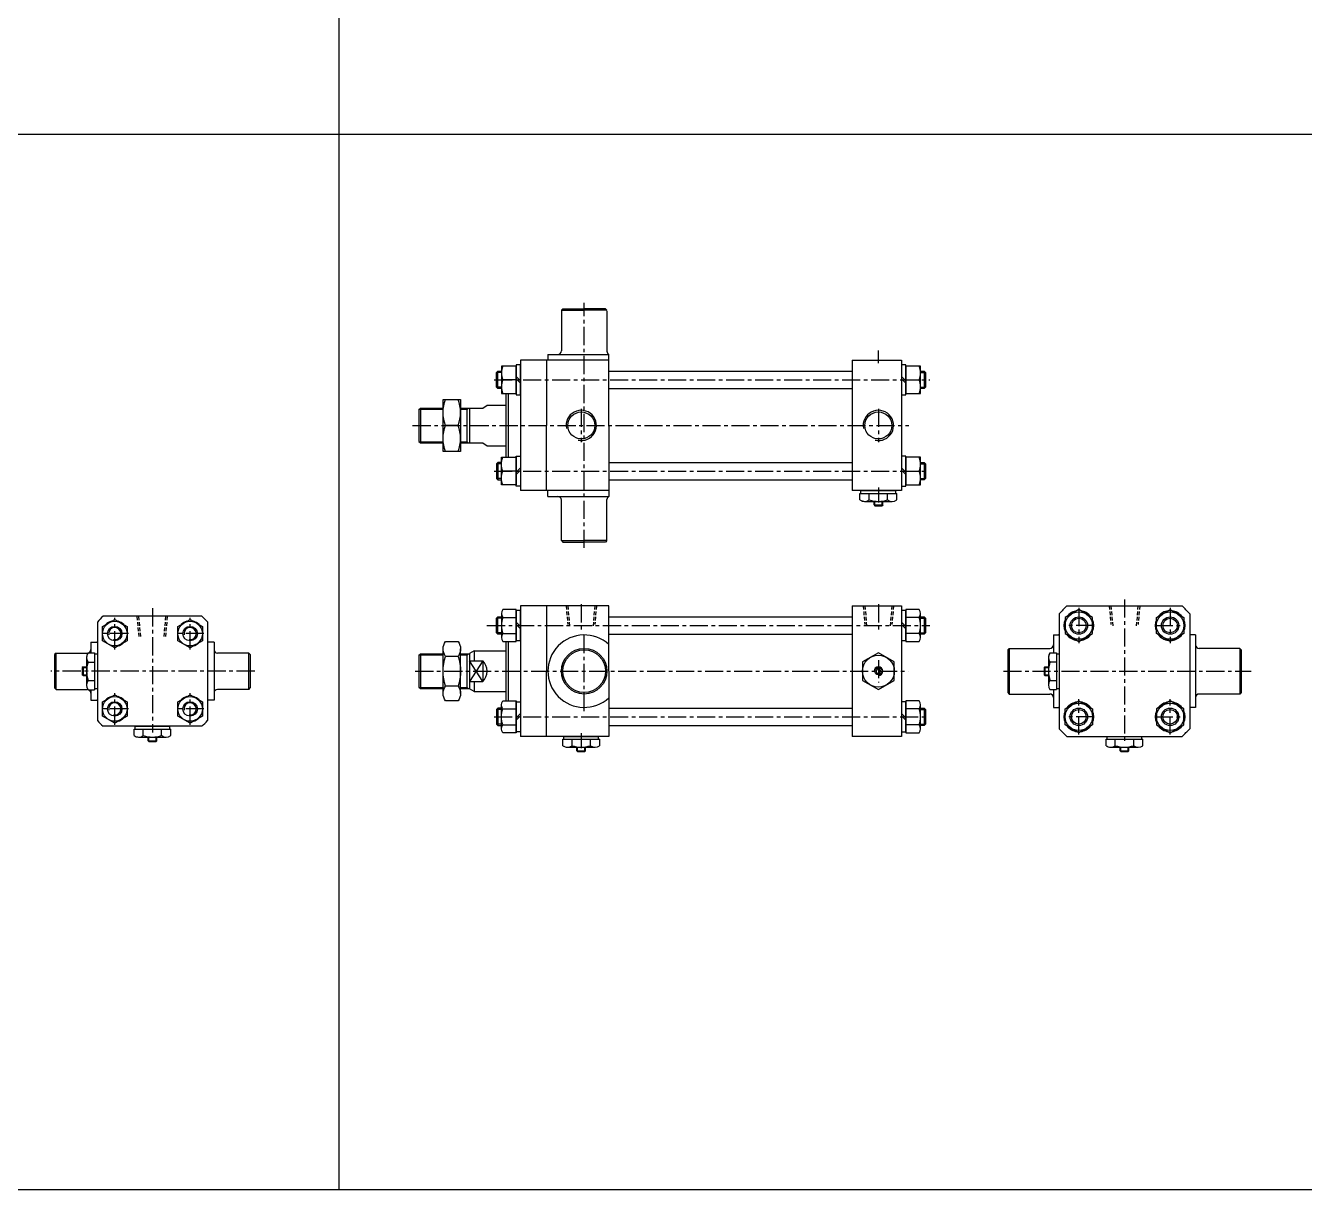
# Model space of a CAD drawing. Extents: x -819 to 4840, y 0 to 3452.
# Drawn here: x 1222 to 2104, y 1846 to 2649 of the extents above; entities that cross this region are included whole.
import ezdxf

# ---------------------------------------------------------------- set-up
doc = ezdxf.new("R2010")
doc.units = 0
doc.header["$LTSCALE"] = 10
doc.header["$MEASUREMENT"] = 0
doc.linetypes.add('CENTER', pattern=[2, 1.25, -0.25, 0.25, -0.25])
doc.linetypes.add('HIDDEN', pattern=[0.375, 0.25, -0.125])
doc.layers.get('0').update_dxf_attribs({"linetype": 'CONTINUOUS'})
doc.layers.get('DEFPOINTS').update_dxf_attribs({"linetype": 'CONTINUOUS'})
for name, color, linetype in [('CENTER', 1, 'CENTER'), ('DIM', 2, 'CONTINUOUS'), ('ML', 7, 'CONTINUOUS'), ('THIN', 3, 'CONTINUOUS')]:
    doc.layers.add(name, color=color, linetype=linetype)

msp = doc.modelspace()

# ---------------------------------------------------------------- linework, layer by layer
for p, q in [((1438, 1845.54), (1438, 3452.3)), ((0, 2573.92), (4840.22, 2573.92)), ((1806.96, 2317.99), (1807.46, 2317.49)), ((1806.96, 2317.99), (1812.96, 2317.99)), ((1807.46, 2317.49), (1812.46, 2317.49)), ((1812.96, 2317.99), (1812.46, 2317.49)), ((1261.18, 2206.21), (1260.68, 2205.71)), ((1261.18, 2206.21), (1261.18, 2200.21)), ((1924.86, 2206.27), (1924.36, 2205.77)), ((1924.86, 2206.27), (1924.86, 2200.27)), ((1260.68, 2205.71), (1260.68, 2200.71)), ((1261.18, 2200.21), (1260.68, 2200.71)), ((1924.36, 2205.77), (1924.36, 2200.77)), ((1924.86, 2200.27), (1924.36, 2200.77)), ((1306.1, 2155.31), (1306.6, 2154.81)), ((1306.1, 2155.31), (1312.1, 2155.31)), ((1306.6, 2154.81), (1311.6, 2154.81)), ((1312.1, 2155.31), (1311.6, 2154.81)), ((1601.96, 2148.37), (1602.46, 2147.87)), ((1601.96, 2148.37), (1607.96, 2148.37)), ((1602.46, 2147.87), (1607.46, 2147.87)), ((1607.96, 2148.37), (1607.46, 2147.87)), ((1976.76, 2148.37), (1977.26, 2147.87)), ((1976.76, 2148.37), (1982.76, 2148.37)), ((1977.26, 2147.87), (1982.26, 2147.87)), ((1982.76, 2148.37), (1982.26, 2147.87)), ((0, 1845.54), (4840.22, 1845.54))]:
    msp.add_line(p, q)
at = {"color": 7, "linetype": 'Continuous'}
for p, q in [((1797.25, 2321.48), (1797.25, 2325.89)), ((1797.25, 2325.89), (1809.96, 2325.89)), ((1797.96, 2327.89), (1821.96, 2327.89)), ((1797.96, 2325.89), (1797.96, 2327.89)), ((1803.61, 2321.48), (1803.61, 2325.89)), ((1809.96, 2325.89), (1822.66, 2325.89)), ((1816.31, 2321.48), (1816.31, 2325.89)), ((1821.96, 2325.89), (1821.96, 2327.89)), ((1822.66, 2321.48), (1822.66, 2325.89)), ((1800.43, 2320.49), (1819.48, 2320.49)), ((1806.96, 2317.99), (1806.96, 2320.49)), ((1812.96, 2317.99), (1812.96, 2320.49)), ((1264.66, 2215.91), (1269.08, 2215.91)), ((1269.08, 2215.91), (1269.08, 2203.21)), ((1269.08, 2215.21), (1271.08, 2215.21)), ((1271.08, 2215.21), (1271.08, 2191.21)), ((1928.34, 2215.97), (1932.76, 2215.97)), ((1932.76, 2215.97), (1932.76, 2203.27)), ((1932.76, 2215.27), (1934.76, 2215.27)), ((1934.76, 2215.27), (1934.76, 2191.27)), ((1261.18, 2206.21), (1263.68, 2206.21)), ((1263.68, 2212.73), (1263.68, 2193.68)), ((1264.66, 2209.56), (1269.08, 2209.56)), ((1924.86, 2206.27), (1927.36, 2206.27)), ((1927.36, 2212.8), (1927.36, 2193.74)), ((1928.34, 2209.62), (1932.76, 2209.62)), ((1261.18, 2200.21), (1263.68, 2200.21)), ((1269.08, 2203.21), (1269.08, 2190.5)), ((1924.86, 2200.27), (1927.36, 2200.27)), ((1932.76, 2203.27), (1932.76, 2190.57)), ((1264.66, 2196.86), (1269.08, 2196.86)), ((1264.66, 2190.5), (1269.08, 2190.5)), ((1269.08, 2191.21), (1271.08, 2191.21)), ((1928.34, 2196.92), (1932.76, 2196.92)), ((1928.34, 2190.57), (1932.76, 2190.57)), ((1932.76, 2191.27), (1934.76, 2191.27)), ((1296.38, 2163.21), (1309.08, 2163.21)), ((1296.4, 2158.79), (1296.4, 2163.21)), ((1296.4, 2163.21), (1309.1, 2163.21)), ((1297.08, 2165.21), (1321.08, 2165.21)), ((1297.08, 2163.21), (1297.08, 2165.21)), ((1302.75, 2158.79), (1302.75, 2163.21)), ((1309.08, 2163.21), (1321.78, 2163.21)), ((1309.1, 2163.21), (1321.8, 2163.21)), ((1315.45, 2158.79), (1315.45, 2163.21)), ((1321.08, 2163.21), (1321.08, 2165.21)), ((1321.8, 2158.79), (1321.8, 2163.21)), ((1299.58, 2157.81), (1318.63, 2157.81)), ((1306.1, 2155.31), (1306.1, 2157.81)), ((1312.1, 2155.31), (1312.1, 2157.81)), ((1592.25, 2151.85), (1592.25, 2156.27)), ((1592.25, 2156.27), (1604.96, 2156.27)), ((1592.96, 2158.27), (1616.96, 2158.27)), ((1592.96, 2156.27), (1592.96, 2158.27)), ((1598.61, 2151.85), (1598.61, 2156.27)), ((1604.96, 2156.27), (1617.66, 2156.27)), ((1611.31, 2151.85), (1611.31, 2156.27)), ((1616.96, 2156.27), (1616.96, 2158.27)), ((1617.66, 2151.85), (1617.66, 2156.27)), ((1967.06, 2151.85), (1967.06, 2156.27)), ((1967.06, 2156.27), (1979.76, 2156.27)), ((1967.76, 2158.27), (1991.76, 2158.27)), ((1967.76, 2156.27), (1967.76, 2158.27)), ((1973.41, 2151.85), (1973.41, 2156.27)), ((1979.76, 2156.27), (1992.46, 2156.27)), ((1986.11, 2151.85), (1986.11, 2156.27)), ((1991.76, 2156.27), (1991.76, 2158.27)), ((1992.46, 2151.85), (1992.46, 2156.27)), ((1595.43, 2150.87), (1614.48, 2150.87)), ((1601.96, 2148.37), (1601.96, 2150.87)), ((1607.96, 2148.37), (1607.96, 2150.87)), ((1970.23, 2150.87), (1989.29, 2150.87)), ((1976.76, 2148.37), (1976.76, 2150.87)), ((1982.76, 2148.37), (1982.76, 2150.87))]:
    msp.add_line(p, q, dxfattribs=at)
for points in [[(1798.96, 2196.92), (1809.96, 2190.57), (1820.96, 2196.92), (1820.96, 2209.62), (1809.96, 2215.97), (1798.96, 2209.62)], [(1809.09, 2204.77), (1808.22, 2203.27), (1809.09, 2201.77), (1810.82, 2201.77), (1811.69, 2203.27), (1810.82, 2204.77)]]:
    msp.add_lwpolyline(points, close=True, dxfattribs=at)
for radius in [11, 2.5]:
    msp.add_circle((1809.96, 2203.27), radius, dxfattribs=at)
for centre, radius, start, end in [((1800.43, 2326.12), 5.62, 235.61575, 270), ((1800.43, 2326.12), 5.62, 235.61575, 304.38425), ((1809.96, 2341.51), 21.02, 252.41205, 270), ((1809.96, 2341.51), 21.02, 270, 287.58795), ((1819.48, 2326.12), 5.62, 235.61575, 304.38425), ((1269.3, 2212.73), 5.62, 145.61575, 180), ((1269.3, 2212.73), 5.62, 145.61575, 214.38425), ((1932.98, 2212.8), 5.62, 145.61575, 180), ((1932.98, 2212.8), 5.62, 145.61575, 214.38425), ((1284.7, 2203.21), 21.02, 162.41205, 180), ((1948.38, 2203.27), 21.02, 162.41205, 180), ((1284.7, 2203.21), 21.02, 180, 197.58795), ((1948.38, 2203.27), 21.02, 180, 197.58795), ((1269.3, 2193.68), 5.62, 145.61575, 214.38425), ((1932.98, 2193.74), 5.62, 145.61575, 214.38425), ((1299.58, 2163.43), 5.62, 235.61575, 270), ((1299.58, 2163.43), 5.62, 235.61575, 304.38425), ((1309.1, 2178.82), 21.02, 252.41205, 270), ((1309.1, 2178.82), 21.02, 270, 287.58795), ((1318.63, 2163.43), 5.62, 235.61575, 304.38425), ((1595.43, 2156.49), 5.62, 235.61575, 270), ((1595.43, 2156.49), 5.62, 235.61575, 304.38425), ((1604.96, 2171.89), 21.02, 252.41205, 270), ((1604.96, 2171.89), 21.02, 270, 287.58795), ((1614.48, 2156.49), 5.62, 235.61575, 304.38425), ((1970.23, 2156.49), 5.62, 235.61575, 270), ((1970.23, 2156.49), 5.62, 235.61575, 304.38425), ((1979.76, 2171.89), 21.02, 252.41205, 270), ((1979.76, 2171.89), 21.02, 270, 287.58795), ((1989.29, 2156.49), 5.62, 235.61575, 304.38425)]:
    msp.add_arc(centre, radius, start, end, dxfattribs=at)
at = {"layer": 'CENTER'}
for p, q in [((1948.26, 2246.94), (1948.26, 2222.6)), ((2011.26, 2246.94), (2011.26, 2222.6)), ((1283.08, 2218.31), (1283.08, 2240.1)), ((1335.08, 2218.31), (1335.08, 2240.1)), ((1958.81, 2234.77), (1937.71, 2234.77)), ((2000.71, 2234.77), (2021.81, 2234.77)), ((1292.53, 2229.21), (1273.63, 2229.21)), ((1344.53, 2229.21), (1325.63, 2229.21)), ((1283.08, 2166.31), (1283.08, 2188.1)), ((1335.08, 2166.31), (1335.08, 2188.1)), ((1948.26, 2159.6), (1948.26, 2183.94)), ((2011.26, 2159.6), (2011.26, 2183.94)), ((1292.53, 2177.21), (1273.63, 2177.21)), ((1344.53, 2177.21), (1325.63, 2177.21)), ((1958.81, 2171.77), (1937.71, 2171.77)), ((2000.71, 2171.77), (2021.81, 2171.77))]:
    msp.add_line(p, q, dxfattribs=at)
at = {"layer": 'DEFPOINTS', "color": 0, "linetype": 'ByBlock'}
msp.add_point((1930.76, 2178.27), dxfattribs=at)
at = {"layer": 'DIM'}
for p, q in [((1807.46, 2317.49), (1807.46, 2320.49)), ((1812.46, 2317.49), (1812.46, 2320.49)), ((1260.68, 2205.71), (1263.68, 2205.71)), ((1260.68, 2200.71), (1263.68, 2200.71)), ((1924.36, 2205.77), (1927.36, 2205.77)), ((1924.36, 2200.77), (1927.36, 2200.77)), ((1306.6, 2154.81), (1306.6, 2157.81)), ((1311.6, 2154.81), (1311.6, 2157.81)), ((1602.46, 2147.87), (1602.46, 2150.87)), ((1607.46, 2147.87), (1607.46, 2150.87)), ((1977.26, 2147.87), (1977.26, 2150.87)), ((1982.26, 2147.87), (1982.26, 2150.87))]:
    msp.add_line(p, q, dxfattribs=at)
msp.add_arc((1809.96, 2203.27), 3, 270, 180, dxfattribs=at)
at = {"layer": 'ML'}
for p, q in [((1591.21, 2452.39), (1592.21, 2453.39)), ((1622.71, 2452.39), (1621.71, 2453.39)), ((1591.21, 2452.39), (1591.21, 2424.39)), ((1591.21, 2452.39), (1606.96, 2452.39)), ((1622.71, 2452.39), (1606.96, 2452.39)), ((1622.71, 2452.06), (1622.71, 2424.06)), ((1562.96, 2417.89), (1562.96, 2327.89)), ((1580.96, 2417.89), (1562.96, 2417.89)), ((1623.96, 2417.89), (1580.96, 2417.89)), ((1580.96, 2417.89), (1580.96, 2372.89)), ((1581.96, 2421.89), (1581.96, 2417.89)), ((1623.96, 2417.89), (1623.96, 2421.89)), ((1623.96, 2372.89), (1623.96, 2417.89)), ((1791.96, 2417.89), (1825.96, 2417.89)), ((1791.96, 2417.89), (1791.96, 2372.89)), ((1825.96, 2417.89), (1825.96, 2327.89)), ((1547.4, 2398.39), (1547.4, 2410.39)), ((1841.51, 2410.39), (1841.51, 2398.39)), ((1559.96, 2404.39), (1550.8, 2404.39)), ((1559.96, 2406.74), (1562.96, 2403.74)), ((1559.96, 2405.04), (1562.96, 2402.04)), ((1828.96, 2403.74), (1825.96, 2406.74)), ((1828.96, 2402.04), (1825.96, 2405.04)), ((1828.96, 2404.39), (1838.11, 2404.39)), ((1552.96, 2394.89), (1552.96, 2350.89)), ((1554.46, 2394.89), (1554.46, 2350.89)), ((1492.96, 2383.89), (1493.96, 2384.89)), ((1492.96, 2383.89), (1492.96, 2361.89)), ((1493.96, 2384.89), (1493.96, 2360.89)), ((1525.96, 2384.89), (1525.96, 2360.89)), ((1527.96, 2384.89), (1527.96, 2360.89)), ((1527.96, 2384.89), (1536.96, 2384.89)), ((1536.96, 2384.89), (1539.96, 2386.89)), ((1520.04, 2372.89), (1511.25, 2372.89)), ((1580.96, 2327.89), (1580.96, 2372.89)), ((1623.96, 2372.89), (1623.96, 2327.89)), ((1791.96, 2372.89), (1791.96, 2327.89)), ((1492.96, 2361.89), (1493.96, 2360.89)), ((1536.96, 2360.89), (1539.96, 2358.89)), ((1547.4, 2347.39), (1547.4, 2335.39)), ((1841.51, 2347.39), (1841.51, 2335.39)), ((1559.96, 2341.39), (1550.8, 2341.39)), ((1559.96, 2340.74), (1562.96, 2343.74)), ((1559.96, 2339.04), (1562.96, 2342.04)), ((1828.96, 2340.74), (1825.96, 2343.74)), ((1828.96, 2339.04), (1825.96, 2342.04)), ((1828.96, 2341.39), (1838.11, 2341.39)), ((1580.96, 2327.89), (1562.96, 2327.89)), ((1623.96, 2327.89), (1580.96, 2327.89)), ((1581.96, 2323.89), (1581.96, 2327.89)), ((1591.21, 2293.39), (1591.21, 2321.39)), ((1622.71, 2293.73), (1622.71, 2321.73)), ((1623.96, 2327.89), (1623.96, 2323.89)), ((1825.96, 2327.89), (1791.96, 2327.89)), ((1591.21, 2293.39), (1606.96, 2293.39)), ((1591.21, 2293.39), (1592.21, 2292.39)), ((1622.71, 2293.39), (1606.96, 2293.39)), ((1622.71, 2293.39), (1621.71, 2292.39)), ((1343.12, 2241.21), (1275.09, 2241.21)), ((1549.96, 2243), (1549.96, 2226.54)), ((1580.96, 2248.27), (1562.96, 2248.27)), ((1562.96, 2248.27), (1562.96, 2158.27)), ((1623.96, 2248.27), (1580.96, 2248.27)), ((1580.96, 2248.27), (1580.96, 2203.27)), ((1623.96, 2203.27), (1623.96, 2248.27)), ((1791.96, 2248.27), (1825.96, 2248.27)), ((1791.96, 2248.27), (1791.96, 2203.27)), ((1825.96, 2248.27), (1825.96, 2158.27)), ((1838.96, 2226.54), (1838.96, 2243)), ((1934.76, 2242.96), (1934.76, 2163.58)), ((1940.07, 2248.27), (2019.45, 2248.27)), ((2024.76, 2242.96), (2024.76, 2163.58)), ((1271.08, 2237.2), (1271.08, 2169.22)), ((1347.08, 2237.25), (1347.08, 2169.17)), ((1547.4, 2228.77), (1547.4, 2240.77)), ((1550.8, 2240.25), (1559.96, 2240.25)), ((1559.96, 2237.12), (1562.96, 2234.12)), ((1559.96, 2235.42), (1562.96, 2232.42)), ((1828.96, 2234.12), (1825.96, 2237.12)), ((1828.96, 2232.42), (1825.96, 2235.42)), ((1838.11, 2240.25), (1828.96, 2240.25)), ((1841.51, 2240.77), (1841.51, 2228.77)), ((1550.8, 2229.29), (1559.96, 2229.29)), ((1552.96, 2223.8), (1552.96, 2182.74)), ((1554.46, 2223.8), (1554.46, 2182.74)), ((1838.11, 2229.29), (1828.96, 2229.29)), ((1930.76, 2228.27), (1930.76, 2221.52)), ((1930.76, 2228.27), (1934.26, 2228.27)), ((2028.76, 2228.27), (2025.26, 2228.27)), ((2028.76, 2228.27), (2028.76, 2178.27)), ((1242.58, 2215.71), (1241.58, 2214.71)), ((1242.58, 2215.71), (1264.08, 2215.71)), ((1242.58, 2190.71), (1242.58, 2215.71)), ((1266.58, 2223.21), (1266.58, 2215.91)), ((1266.58, 2223.21), (1270.58, 2223.21)), ((1351.58, 2223.21), (1347.58, 2223.21)), ((1351.58, 2223.21), (1351.58, 2183.21)), ((1375.58, 2215.71), (1354.08, 2215.71)), ((1375.58, 2190.71), (1375.58, 2215.71)), ((1375.58, 2215.71), (1376.58, 2214.71)), ((1492.96, 2214.27), (1493.96, 2215.27)), ((1493.96, 2215.27), (1493.96, 2191.27)), ((1509.64, 2187.9), (1509.64, 2218.64)), ((1521.64, 2187.9), (1521.64, 2218.64)), ((1525.96, 2215.27), (1525.96, 2191.27)), ((1530.96, 2217.27), (1527.96, 2215.54)), ((1527.96, 2215.54), (1527.96, 2191)), ((1530.96, 2217.27), (1530.96, 2210.48)), ((1900.26, 2219.02), (1899.26, 2218.02)), ((1899.26, 2218.02), (1899.26, 2188.52)), ((1900.26, 2219.02), (1928.26, 2219.02)), ((1900.26, 2219.02), (1900.26, 2187.52)), ((1930.76, 2221.52), (1930.76, 2215.97)), ((2059.26, 2219.02), (2031.26, 2219.02)), ((2059.26, 2219.02), (2059.26, 2187.52)), ((2059.26, 2219.02), (2060.26, 2218.02)), ((2060.26, 2218.02), (2060.26, 2188.52)), ((1241.58, 2214.71), (1241.58, 2191.71)), ((1376.58, 2214.71), (1376.58, 2191.71)), ((1492.96, 2214.27), (1492.96, 2192.27)), ((1520.06, 2213.52), (1511.23, 2213.52)), ((1527.96, 2210.48), (1536.96, 2210.48)), ((1536.96, 2210.48), (1536.96, 2196.06)), ((1580.96, 2158.27), (1580.96, 2203.27)), ((1623.96, 2203.27), (1623.96, 2158.27)), ((1791.96, 2203.27), (1791.96, 2158.27)), ((1242.58, 2190.71), (1241.58, 2191.71)), ((1242.58, 2190.71), (1264.08, 2190.71)), ((1266.58, 2190.5), (1266.58, 2183.21)), ((1375.58, 2190.71), (1354.08, 2190.71)), ((1375.58, 2190.71), (1376.58, 2191.71)), ((1492.96, 2192.27), (1493.96, 2191.27)), ((1520.06, 2193.02), (1511.23, 2193.02)), ((1527.96, 2196.06), (1536.96, 2196.06)), ((1530.96, 2189.27), (1527.96, 2191)), ((1530.96, 2196.06), (1530.96, 2189.27)), ((1899.26, 2188.52), (1900.26, 2187.52)), ((1930.76, 2190.57), (1930.76, 2178.27)), ((2060.26, 2188.52), (2059.26, 2187.52)), ((1266.58, 2183.21), (1270.58, 2183.21)), ((1351.58, 2183.21), (1347.58, 2183.21)), ((1549.96, 2163.54), (1549.96, 2180)), ((1838.96, 2163.54), (1838.96, 2180)), ((1900.26, 2187.52), (1928.26, 2187.52)), ((2059.26, 2187.52), (2031.26, 2187.52)), ((1547.4, 2177.77), (1547.4, 2165.77)), ((1550.8, 2177.25), (1559.96, 2177.25)), ((1559.96, 2171.12), (1562.96, 2174.12)), ((1559.96, 2169.42), (1562.96, 2172.42)), ((1828.96, 2171.12), (1825.96, 2174.12)), ((1828.96, 2169.42), (1825.96, 2172.42)), ((1838.11, 2177.25), (1828.96, 2177.25)), ((1841.51, 2177.77), (1841.51, 2165.77)), ((1930.76, 2178.27), (1934.26, 2178.27)), ((2028.76, 2178.27), (2025.26, 2178.27)), ((1343.12, 2165.21), (1275.09, 2165.21)), ((1550.8, 2166.29), (1559.96, 2166.29)), ((1838.11, 2166.29), (1828.96, 2166.29)), ((1580.96, 2158.27), (1562.96, 2158.27)), ((1623.96, 2158.27), (1580.96, 2158.27)), ((1825.96, 2158.27), (1791.96, 2158.27)), ((1940.07, 2158.27), (2019.45, 2158.27))]:
    msp.add_line(p, q, dxfattribs=at)
at = {"layer": 'ML', "color": 7, "linetype": 'Continuous'}
for p, q in [((1592.21, 2453.39), (1606.96, 2453.39)), ((1621.71, 2453.39), (1606.96, 2453.39)), ((1581.96, 2421.89), (1623.96, 2421.89)), ((1623.96, 2410.39), (1791.96, 2410.39)), ((1623.96, 2398.39), (1791.96, 2398.39)), ((1493.96, 2384.89), (1509.64, 2384.89)), ((1521.64, 2384.89), (1527.96, 2384.89)), ((1539.96, 2386.89), (1552.96, 2386.89)), ((1493.96, 2360.89), (1509.64, 2360.89)), ((1521.64, 2360.89), (1527.96, 2360.89)), ((1527.96, 2360.89), (1536.96, 2360.89)), ((1539.96, 2358.89), (1552.96, 2358.89)), ((1623.96, 2347.39), (1791.96, 2347.39)), ((1623.96, 2335.39), (1791.96, 2335.39)), ((1581.96, 2323.89), (1623.96, 2323.89)), ((1592.21, 2292.39), (1606.96, 2292.39)), ((1621.71, 2292.39), (1606.96, 2292.39)), ((1623.96, 2240.77), (1791.96, 2240.77)), ((1623.96, 2228.77), (1791.96, 2228.77)), ((1493.96, 2215.27), (1509.64, 2215.27)), ((1521.64, 2215.27), (1527.96, 2215.27)), ((1530.96, 2217.27), (1552.96, 2217.27)), ((1493.96, 2191.27), (1509.64, 2191.27)), ((1521.64, 2191.27), (1527.96, 2191.27)), ((1530.96, 2189.27), (1552.96, 2189.27)), ((1623.96, 2177.77), (1791.96, 2177.77)), ((1623.96, 2165.77), (1791.96, 2165.77))]:
    msp.add_line(p, q, dxfattribs=at)
at = {"layer": 'ML', "color": 1, "linetype": 'CENTER'}
for p, q in [((1606.96, 2288.37), (1606.96, 2457.42)), ((1809.96, 2415.88), (1809.96, 2424.58)), ((1544.88, 2404.39), (1845.49, 2404.39)), ((1604.96, 2384.42), (1604.96, 2361.37)), ((1809.96, 2384.42), (1809.96, 2361.37)), ((1488.6, 2372.89), (1830.89, 2372.89)), ((1544.88, 2341.39), (1844.55, 2341.39)), ((1809.96, 2330.09), (1809.96, 2319.74)), ((1979.76, 2252.77), (1979.76, 2153.77)), ((1309.08, 2246.71), (1309.08, 2160.85)), ((1604.96, 2249.44), (1604.96, 2231.25)), ((1809.96, 2249.44), (1809.96, 2229.7)), ((1539.88, 2234.77), (1845.49, 2234.77)), ((1606.96, 2175.77), (1606.96, 2230.77)), ((1809.96, 2210.97), (1809.96, 2195.57)), ((1379.63, 2203.21), (1238.93, 2203.21)), ((1490.41, 2203.27), (1830.57, 2203.27)), ((1896.2, 2203.27), (2067.21, 2203.27)), ((1544.88, 2171.77), (1844.55, 2171.77)), ((1604.96, 2160.46), (1604.96, 2150.11))]:
    msp.add_line(p, q, dxfattribs=at)
at = {"layer": 'ML', "color": 2, "linetype": 'Continuous'}
for p, q in [((1493.21, 2384.14), (1509.64, 2384.14)), ((1521.64, 2384.14), (1525.96, 2384.14)), ((1493.21, 2361.64), (1509.64, 2361.64)), ((1521.64, 2361.64), (1525.96, 2361.64)), ((1493.21, 2214.52), (1509.64, 2214.52)), ((1521.64, 2214.52), (1525.96, 2214.52)), ((1493.21, 2192.02), (1509.64, 2192.02)), ((1521.64, 2192.02), (1525.96, 2192.02))]:
    msp.add_line(p, q, dxfattribs=at)
at = {"layer": 'ML', "color": 2}
for p, q in [((1525.96, 2384.14), (1527.26, 2384.89)), ((1525.96, 2361.64), (1527.26, 2360.89)), ((1525.96, 2214.52), (1527.26, 2215.27)), ((1536.96, 2210.48), (1527.96, 2196.06)), ((1536.96, 2196.06), (1527.96, 2210.48)), ((1525.96, 2192.02), (1527.26, 2191.27))]:
    msp.add_line(p, q, dxfattribs=at)
at = {"layer": 'ML', "color": 6, "linetype": 'HIDDEN'}
for p, q in [((1299.83, 2227.21), (1298.6, 2241.21)), ((1300.99, 2227.21), (1299.76, 2241.21)), ((1317.17, 2227.21), (1318.39, 2241.21)), ((1318.33, 2227.21), (1319.56, 2241.21)), ((1594.48, 2248.27), (1595.6, 2235.43)), ((1595.64, 2248.27), (1596.87, 2234.27)), ((1614.27, 2248.27), (1613.05, 2234.27)), ((1615.43, 2248.27), (1614.31, 2235.43)), ((1799.48, 2248.27), (1800.6, 2235.43)), ((1800.64, 2248.27), (1801.87, 2234.27)), ((1819.27, 2248.27), (1818.05, 2234.27)), ((1820.43, 2248.27), (1819.31, 2235.43)), ((1969.28, 2248.27), (1970.41, 2235.43)), ((1970.44, 2248.27), (1971.67, 2234.27)), ((1989.07, 2248.27), (1987.85, 2234.27)), ((1990.24, 2248.27), (1989.11, 2235.43))]:
    msp.add_line(p, q, dxfattribs=at)
at = {"layer": 'ML'}
for points in [[(1549.96, 2398.39), (1547.4, 2398.39), (1546.46, 2399.34), (1546.46, 2409.45), (1547.4, 2410.39), (1549.96, 2410.39)], [(1562.96, 2394.09), (1562.96, 2414.69), (1559.96, 2414.69), (1559.96, 2394.09), (1562.96, 2394.09)], [(1825.96, 2414.69), (1825.96, 2394.09), (1828.96, 2394.09), (1828.96, 2414.69), (1825.96, 2414.69)], [(1838.96, 2410.39), (1841.51, 2410.39), (1842.46, 2409.45), (1842.46, 2399.34), (1841.51, 2398.39), (1838.96, 2398.39)], [(1549.96, 2347.39), (1547.4, 2347.39), (1546.46, 2346.45), (1546.46, 2336.34), (1547.4, 2335.39), (1549.96, 2335.39)], [(1562.96, 2351.69), (1562.96, 2331.09), (1559.96, 2331.09), (1559.96, 2351.69), (1562.96, 2351.69)], [(1825.96, 2351.69), (1825.96, 2331.09), (1828.96, 2331.09), (1828.96, 2351.69), (1825.96, 2351.69)], [(1838.96, 2347.39), (1841.51, 2347.39), (1842.46, 2346.45), (1842.46, 2336.34), (1841.51, 2335.39), (1838.96, 2335.39)], [(1562.96, 2224.47), (1562.96, 2245.07), (1559.96, 2245.07), (1559.96, 2224.47), (1562.96, 2224.47)], [(1825.96, 2245.07), (1825.96, 2224.47), (1828.96, 2224.47), (1828.96, 2245.07), (1825.96, 2245.07)], [(1938.76, 2240.25), (1938.76, 2229.29), (1948.26, 2223.8), (1957.76, 2229.29), (1957.76, 2240.25), (1948.26, 2245.74), (1938.76, 2240.25)], [(2020.76, 2240.25), (2020.76, 2229.29), (2011.26, 2223.8), (2001.76, 2229.29), (2001.76, 2240.25), (2011.26, 2245.74), (2020.76, 2240.25)], [(1274.58, 2224.3), (1274.58, 2234.11), (1283.08, 2239.02), (1291.58, 2234.11), (1291.58, 2224.3), (1283.08, 2219.39), (1274.58, 2224.3)], [(1326.58, 2224.3), (1326.58, 2234.11), (1335.08, 2239.02), (1343.58, 2234.11), (1343.58, 2224.3), (1335.08, 2219.39), (1326.58, 2224.3)], [(1549.96, 2228.77), (1547.4, 2228.77), (1546.46, 2229.72), (1546.46, 2239.82), (1547.4, 2240.77), (1549.96, 2240.77)], [(1838.96, 2240.77), (1841.51, 2240.77), (1842.46, 2239.82), (1842.46, 2229.72), (1841.51, 2228.77), (1838.96, 2228.77)], [(1274.58, 2172.3), (1274.58, 2182.11), (1283.08, 2187.02), (1291.58, 2182.11), (1291.58, 2172.3), (1283.08, 2167.39), (1274.58, 2172.3)], [(1326.58, 2172.3), (1326.58, 2182.11), (1335.08, 2187.02), (1343.58, 2182.11), (1343.58, 2172.3), (1335.08, 2167.39), (1326.58, 2172.3)], [(1562.96, 2182.07), (1562.96, 2161.47), (1559.96, 2161.47), (1559.96, 2182.07), (1562.96, 2182.07)], [(1825.96, 2182.07), (1825.96, 2161.47), (1828.96, 2161.47), (1828.96, 2182.07), (1825.96, 2182.07)], [(1938.76, 2166.29), (1938.76, 2177.25), (1948.26, 2182.74), (1957.76, 2177.25), (1957.76, 2166.29), (1948.26, 2160.8), (1938.76, 2166.29)], [(2020.76, 2166.29), (2020.76, 2177.25), (2011.26, 2182.74), (2001.76, 2177.25), (2001.76, 2166.29), (2011.26, 2160.8), (2020.76, 2166.29)], [(1549.96, 2177.77), (1547.4, 2177.77), (1546.46, 2176.82), (1546.46, 2166.72), (1547.4, 2165.77), (1549.96, 2165.77)], [(1838.96, 2177.77), (1841.51, 2177.77), (1842.46, 2176.82), (1842.46, 2166.72), (1841.51, 2165.77), (1838.96, 2165.77)]]:
    msp.add_lwpolyline(points, dxfattribs=at)
for points in [[(1559.96, 2413.89), (1549.96, 2413.89), (1549.96, 2394.89), (1559.96, 2394.89)], [(1828.96, 2394.89), (1838.96, 2394.89), (1838.96, 2413.89), (1828.96, 2413.89)], [(1521.64, 2354.89), (1509.64, 2354.89), (1509.64, 2390.89), (1521.64, 2390.89)], [(1559.96, 2331.89), (1549.96, 2331.89), (1549.96, 2350.89), (1559.96, 2350.89)], [(1828.96, 2331.89), (1838.96, 2331.89), (1838.96, 2350.89), (1828.96, 2350.89)]]:
    msp.add_lwpolyline(points, close=True, dxfattribs=at)
for points in [[(1550.8, 2413.89, 0.178633), (1550.8, 2404.39, 0.178633), (1550.8, 2394.89)], [(1838.11, 2394.89, 0.178633), (1838.11, 2404.39, 0.178633), (1838.11, 2413.89)], [(1511.25, 2354.89, -0.178633), (1511.25, 2372.89, -0.178633), (1511.25, 2390.89)], [(1520.04, 2354.89, 0.178633), (1520.04, 2372.89, 0.178633), (1520.04, 2390.89)], [(1550.8, 2331.89, -0.178633), (1550.8, 2341.39, -0.178633), (1550.8, 2350.89)], [(1838.11, 2331.89, 0.178633), (1838.11, 2341.39, 0.178633), (1838.11, 2350.89)], [(1559.96, 2245.74), (1550.8, 2245.74, 0.309401), (1550.8, 2240.25, 0.154701), (1550.8, 2229.29, 0.309401), (1550.8, 2223.8), (1559.96, 2223.8), (1559.96, 2245.74)], [(1828.96, 2223.8), (1838.11, 2223.8, 0.309401), (1838.11, 2229.29, 0.154701), (1838.11, 2240.25, 0.309401), (1838.11, 2245.74), (1828.96, 2245.74), (1828.96, 2223.8)], [(1520.06, 2193.02, -0.309401), (1520.06, 2182.77), (1511.23, 2182.77, -0.309401), (1511.23, 2193.02, -0.154701), (1511.23, 2213.52, -0.309401), (1511.23, 2223.77), (1520.06, 2223.77, -0.309401), (1520.06, 2213.52, -0.154701), (1520.06, 2193.02, 0.178633)], [(1559.96, 2160.8), (1550.8, 2160.8, -0.309401), (1550.8, 2166.29, -0.154701), (1550.8, 2177.25, -0.309401), (1550.8, 2182.74), (1559.96, 2182.74), (1559.96, 2160.8)], [(1828.96, 2160.8), (1838.11, 2160.8, 0.309401), (1838.11, 2166.29, 0.154701), (1838.11, 2177.25, 0.309401), (1838.11, 2182.74), (1828.96, 2182.74), (1828.96, 2160.8)]]:
    msp.add_lwpolyline(points, format="xyb", dxfattribs=at)
for centre, radius in [((1604.96, 2372.89), 9.32), ((1809.96, 2372.89), 9.32), ((1948.26, 2234.77), 9.5), ((2011.26, 2234.77), 9.5), ((1283.08, 2229.21), 8.5), ((1283.08, 2229.21), 5), ((1335.08, 2229.21), 8.5), ((1335.08, 2229.21), 5), ((1948.26, 2234.77), 6), ((2011.26, 2234.77), 6), ((1606.96, 2203.27), 15.75), ((1606.96, 2203.27), 14.75), ((1283.08, 2177.21), 8.5), ((1283.08, 2177.21), 5), ((1335.08, 2177.21), 8.5), ((1335.08, 2177.21), 5), ((1948.26, 2171.77), 9.5), ((2011.26, 2171.77), 9.5), ((1948.26, 2171.77), 6), ((2011.26, 2171.77), 6)]:
    msp.add_circle(centre, radius, dxfattribs=at)
at = {"layer": 'ML', "color": 2}
for centre in [(1948.26, 2234.77), (2011.26, 2234.77), (1948.26, 2171.77), (2011.26, 2171.77)]:
    msp.add_circle(centre, 5.05, dxfattribs=at)
at = {"layer": 'ML'}
for centre, radius, start, end in [((1588.71, 2424.39), 2.5, 270, 0), ((1625.21, 2424.06), 2.5, 180, 240), ((1588.71, 2321.39), 2.5, 0, 90), ((1625.21, 2321.73), 2.5, 120, 180), ((1309.1, 2203.21), 51, 131.83248, 138.20623), ((1309.1, 2203.21), 51, 41.87116, 48.16752), ((1979.76, 2203.27), 60, 131.40962, 138.59038), ((1948.26, 2234.77), 10.3, 97.26914, 142.73086), ((1948.26, 2234.77), 10.3, 37.26914, 82.73086), ((2011.26, 2234.77), 10.3, 97.26914, 142.73086), ((2011.26, 2234.77), 10.3, 37.26914, 82.73086), ((1979.76, 2203.27), 60, 41.40962, 48.59038), ((1283.08, 2229.21), 8.8, 104.99629, 135.00371), ((1283.08, 2229.21), 8.8, 44.99629, 75.00371), ((1335.08, 2229.21), 8.8, 104.99629, 135.00371), ((1335.08, 2229.21), 8.8, 44.99629, 75.00371), ((1948.26, 2234.77), 10.3, 157.26914, 202.73086), ((1948.26, 2234.77), 10.3, 337.26914, 22.73086), ((2011.26, 2234.77), 10.3, 157.26914, 202.73086), ((2011.26, 2234.77), 10.3, 337.26914, 22.73086), ((1270.58, 2223.71), 0.5, 270, 0), ((1283.08, 2229.21), 8.8, 344.99629, 15.00371), ((1335.08, 2229.21), 8.8, 344.99629, 15.00371), ((1347.58, 2223.71), 0.5, 180, 270), ((1606.96, 2203.27), 25, 47.15636, 312.84364), ((1934.26, 2228.77), 0.5, 270, 0), ((1948.26, 2234.77), 10.3, 217.26914, 262.73086), ((1948.26, 2234.77), 10.3, 277.26914, 322.73086), ((2011.26, 2234.77), 10.3, 217.26914, 262.73086), ((2011.26, 2234.77), 10.3, 277.26914, 322.73086), ((2025.26, 2228.77), 0.5, 180, 270), ((1264.08, 2218.21), 2.5, 270, 281.0697), ((1264.08, 2218.21), 2.5, 293.17347, 0), ((1283.08, 2229.21), 8.8, 284.99629, 315.00371), ((1335.08, 2229.21), 8.8, 284.99629, 315.00371), ((1354.08, 2218.21), 2.5, 180, 270), ((1928.26, 2221.52), 2.5, 270, 0), ((2031.26, 2221.52), 2.5, 180, 270), ((1529.79, 2203.27), 10.17, 314.82292, 45.17708), ((1264.08, 2188.21), 2.5, 78.9303, 90), ((1264.08, 2188.21), 2.5, 0, 66.82653), ((1354.08, 2188.21), 2.5, 90, 180), ((1270.58, 2182.71), 0.5, 0, 90), ((1283.08, 2177.21), 8.8, 104.99629, 135.00371), ((1283.08, 2177.21), 8.8, 44.99629, 75.00371), ((1283.08, 2177.21), 8.8, 344.99629, 15.00371), ((1335.08, 2177.21), 8.8, 104.99629, 135.00371), ((1335.08, 2177.21), 8.8, 44.99629, 75.00371), ((1335.08, 2177.21), 8.8, 344.99629, 15.00371), ((1347.58, 2182.71), 0.5, 90, 180), ((1928.26, 2185.02), 2.5, 0, 90), ((1948.26, 2171.77), 10.3, 97.26914, 142.73086), ((1948.26, 2171.77), 10.3, 37.26914, 82.73086), ((2011.26, 2171.77), 10.3, 97.26914, 142.73086), ((2011.26, 2171.77), 10.3, 37.26914, 82.73086), ((2031.26, 2185.02), 2.5, 90, 180), ((1283.08, 2177.21), 8.8, 284.99629, 315.00371), ((1335.08, 2177.21), 8.8, 284.99629, 315.00371), ((1934.26, 2177.77), 0.5, 0, 90), ((1948.26, 2171.77), 10.3, 157.26914, 202.73086), ((1948.26, 2171.77), 10.3, 337.26914, 22.73086), ((2011.26, 2171.77), 10.3, 157.26914, 202.73086), ((2011.26, 2171.77), 10.3, 337.26914, 22.73086), ((2025.26, 2177.77), 0.5, 90, 180), ((1309.1, 2203.21), 51, 221.79377, 228.16752), ((1309.1, 2203.21), 51, 311.83248, 318.12884), ((1979.76, 2203.27), 60, 221.40962, 228.59038), ((1948.26, 2171.77), 10.3, 217.26914, 262.73086), ((1948.26, 2171.77), 10.3, 277.26914, 322.73086), ((2011.26, 2171.77), 10.3, 217.26914, 262.73086), ((2011.26, 2171.77), 10.3, 277.26914, 322.73086), ((1979.76, 2203.27), 60, 311.40962, 318.59038)]:
    msp.add_arc(centre, radius, start, end, dxfattribs=at)
at = {"layer": 'ML', "color": 2}
for centre, radius, start, end in [((1604.96, 2372.89), 10.48, 257.71315, 191.04314), ((1809.96, 2372.89), 10.48, 257.71315, 191.04314), ((1283.08, 2229.21), 4.19, 259.50169, 192.71383), ((1335.08, 2229.21), 4.19, 259.50169, 192.71383), ((1283.08, 2177.21), 4.19, 259.50169, 192.71383), ((1335.08, 2177.21), 4.19, 259.50169, 192.71383)]:
    msp.add_arc(centre, radius, start, end, dxfattribs=at)
at = {"layer": 'THIN', "color": 2}
for p, q in [((1549.96, 2409.45), (1546.46, 2409.45)), ((1838.96, 2409.45), (1842.46, 2409.45)), ((1549.96, 2399.34), (1546.46, 2399.34)), ((1838.96, 2399.34), (1842.46, 2399.34)), ((1549.96, 2346.45), (1546.46, 2346.45)), ((1838.96, 2346.45), (1842.46, 2346.45)), ((1549.96, 2336.34), (1546.46, 2336.34)), ((1838.96, 2336.34), (1842.46, 2336.34)), ((1549.96, 2239.82), (1546.46, 2239.82)), ((1838.96, 2239.82), (1842.46, 2239.82)), ((1549.96, 2229.72), (1546.46, 2229.72)), ((1838.96, 2229.72), (1842.46, 2229.72)), ((1549.96, 2176.82), (1546.46, 2176.82)), ((1838.96, 2176.82), (1842.46, 2176.82)), ((1549.96, 2166.72), (1546.46, 2166.72)), ((1838.96, 2166.72), (1842.46, 2166.72))]:
    msp.add_line(p, q, dxfattribs=at)

doc.saveas('drawing.dxf')
